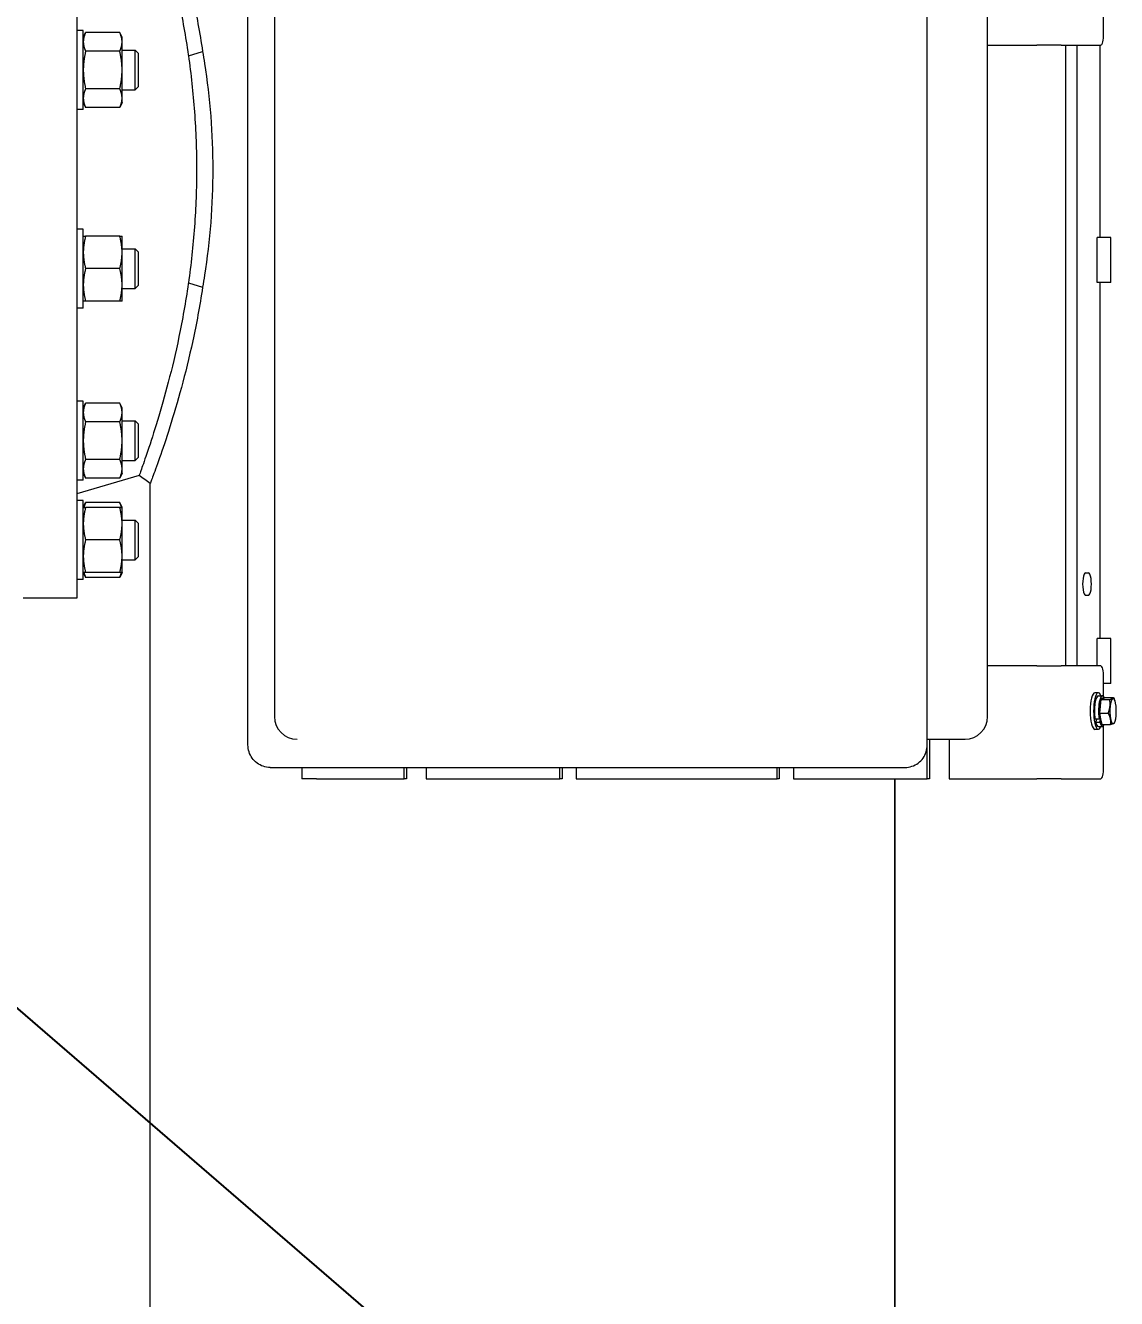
# Model space of a CAD drawing. Header units: inches. Extents: x 17 to 469, y 7 to 301.
# Drawn here: x 341.92 to 366.1, y 81.76 to 109.96 of the extents above; entities that cross this region are included whole.
import ezdxf

# ---------------------------------------------------------------- set-up
doc = ezdxf.new("R2010")
doc.units = ezdxf.units.IN
doc.header["$LTSCALE"] = 14
doc.header["$MEASUREMENT"] = 0
for name, color, linetype, lineweight in [('Dimension (ANSI)', 7, 'Continuous', 25), ('Symbol (ANSI)', 7, 'Continuous', 25), ('Visible (ANSI)', 7, 'Continuous', 50)]:
    doc.layers.add(name, color=color, linetype=linetype, lineweight=lineweight)
doc.styles.add('MEMCOR Medium', font='arial.ttf')
doc.dimstyles.new('Default (ANSI)', dxfattribs={"dimscale": 14, "dimtxt": 0.15, "dimasz": 0.098425, "dimexe": 0.125, "dimexo": 0.0625, "dimgap": 0.031496, "dimtad": 0, "dimtih": 1, "dimtoh": 1, "dimdec": 4, "dimrnd": 1e-08, "dimzin": 3, "dimdsep": 46, "dimlunit": 5, "dimtxsty": 'MEMCOR Medium', "dimcen": 0.09, "dimdle": 0.393701, "dimclrd": 256, "dimclre": 256, "dimclrt": 256, "dimadec": 0, "dimazin": 1, "dimtfac": 0.8, "dimtofl": 0, "dimtmove": 0, "dimatfit": 3, "dimfxl": 1, "dimfrac": 1, "dimtolj": 1, "dimtzin": 4, "dimlwd": -1, "dimlwe": -1, "dimarcsym": 0})
doc.dimstyles.new('Default (ANSI)$7', dxfattribs={"dimscale": 14, "dimtxt": 0.15, "dimasz": 0.098425, "dimexe": 0.125, "dimexo": 0.0625, "dimgap": 0.031496, "dimtad": 0, "dimtih": 1, "dimtoh": 1, "dimdec": 4, "dimrnd": 1e-08, "dimzin": 3, "dimdsep": 46, "dimlunit": 5, "dimtxsty": 'MEMCOR Medium', "dimcen": 0.09, "dimdle": 0.393701, "dimclrd": 256, "dimclre": 256, "dimclrt": 256, "dimadec": 0, "dimazin": 1, "dimtfac": 0.8, "dimtofl": 0, "dimtmove": 0, "dimatfit": 3, "dimfxl": 1, "dimfrac": 1, "dimtolj": 1, "dimtzin": 4, "dimlwd": -1, "dimlwe": -1, "dimarcsym": 0})

# ---------------------------------------------------------------- blocks, each defined once
blk = doc.blocks.new('*D18')
at = {"layer": 'Defpoints', "color": 0, "transparency": 16777216}
for p in [(360.768, 145.532), (302.851, 55.808), (347.261, 55.808)]:
    blk.add_point(p, dxfattribs=at)
at = {"layer": 'Dimension (ANSI)', "transparency": 16777216}
for p, q in [((359.893, 145.532), (301.101, 145.532)), ((302.851, 144.154), (302.851, 107.84)), ((302.851, 57.186), (302.851, 93.5)), ((346.386, 55.808), (301.101, 55.808))]:
    blk.add_line(p, q, dxfattribs=at)
for points in [[(302.622, 144.154), (303.081, 144.154), (302.851, 145.532)], [(302.622, 57.186), (303.081, 57.186), (302.851, 55.808)]]:
    blk.add_solid(points, dxfattribs=at)
at = {"layer": 'Dimension (ANSI)', "transparency": 16777216, "char_height": 2.1, "attachment_point": 5, "style": 'MEMCOR Medium'}
for s, insert in [('\\A1; \\fArial|b0|i0;\\H2.1000;89{\\H0.8x;\\S3#4;} in', (302.851, 102.827)), ('\\A1;[2279.0 mm]{\\P\\fArial|b0|i0;\\H2.1000;SHIPPING HEIGHT\\P\\fArial|b0|i0;\\H2.1000;REF.}', (302.851, 95.657))]:
    blk.add_mtext(s, dxfattribs=dict(at, insert=insert))

msp = doc.modelspace()

# ---------------------------------------------------------------- linework, layer by layer
at = {"layer": 'Visible (ANSI)', "linetype": 'Continuous', "lineweight": 18}
for p, q in [((343.06246, 116.2769), (343.06246, 97.2769)), ((346.85236, 94.0269), (346.85236, 110.7769)), ((361.90596, 94.0269), (361.90596, 110.7769)), ((347.43888, 110.1519), (347.43888, 94.6519)), ((363.24325, 94.6519), (363.24325, 110.1519)), ((365.8153, 109.7769), (365.8153, 110.20213)), ((343.20309, 109.85186), (343.06246, 109.85186)), ((343.20309, 108.10186), (343.20309, 109.85186)), ((343.20309, 109.69586), (343.25495, 109.80709)), ((344.01022, 109.80709), (343.25495, 109.80709)), ((344.06209, 109.69586), (344.01022, 109.80709)), ((344.06209, 109.59953), (344.06209, 109.69586)), ((344.06209, 108.97686), (344.06209, 109.59953)), ((363.24325, 109.5269), (364.3343, 109.5269)), ((364.87013, 109.5269), (364.3343, 109.5269)), ((364.87013, 109.5269), (365.75059, 109.5269)), ((364.97868, 95.7769), (364.97868, 109.5269)), ((365.22016, 109.5269), (365.22016, 95.7769)), ((365.7378, 105.2669), (365.7378, 109.5269)), ((344.01022, 109.39197), (343.25495, 109.39197)), ((344.06209, 109.41436), (344.35418, 109.41436)), ((344.35418, 108.53936), (344.35418, 109.41436)), ((344.42034, 109.34821), (344.35418, 109.41436)), ((344.42034, 109.34821), (344.42034, 108.60551)), ((345.53273, 109.29157), (345.84726, 109.38986)), ((344.06209, 108.35418), (344.06209, 108.97686)), ((344.42034, 108.60551), (344.35418, 108.53936)), ((344.01022, 108.56174), (343.25495, 108.56174)), ((344.06209, 108.53936), (344.35418, 108.53936)), ((344.06209, 108.25786), (344.06209, 108.35418)), ((343.20309, 108.10186), (343.06246, 108.10186)), ((343.20309, 108.25786), (343.25495, 108.14663)), ((344.01022, 108.14663), (343.25495, 108.14663)), ((344.06209, 108.25786), (344.01022, 108.14663)), ((343.20309, 105.45193), (343.06246, 105.45193)), ((343.20309, 103.70193), (343.20309, 105.45193)), ((344.01022, 105.29593), (343.25495, 105.29593)), ((344.06209, 104.93643), (344.06209, 105.29593)), ((365.97758, 105.2669), (365.67309, 105.2669)), ((365.67309, 104.2669), (365.67309, 105.2669)), ((365.97758, 104.2669), (365.97758, 105.2669)), ((344.06209, 105.01443), (344.35418, 105.01443)), ((344.06209, 104.21743), (344.06209, 104.93643)), ((344.35418, 104.13943), (344.35418, 105.01443)), ((344.42034, 104.94828), (344.35418, 105.01443)), ((344.42034, 104.94828), (344.42034, 104.20558)), ((344.01022, 104.57693), (343.25495, 104.57693)), ((344.06209, 103.85793), (344.06209, 104.21743)), ((344.06209, 104.13943), (344.35418, 104.13943)), ((344.42034, 104.20558), (344.35418, 104.13943)), ((345.53273, 104.26222), (345.84726, 104.16393)), ((365.97758, 104.2669), (365.67309, 104.2669)), ((365.7378, 96.3869), (365.7378, 104.2669)), ((344.01022, 103.85793), (343.25495, 103.85793)), ((343.20309, 103.70193), (343.06246, 103.70193)), ((343.20309, 101.64149), (343.06246, 101.64149)), ((343.20309, 99.89149), (343.20309, 101.64149)), ((343.20309, 101.48549), (343.25495, 101.59672)), ((344.01022, 101.59672), (343.25495, 101.59672)), ((344.06209, 101.48549), (344.01022, 101.59672)), ((344.06209, 101.38916), (344.06209, 101.48549)), ((344.06209, 100.76649), (344.06209, 101.38916)), ((344.01022, 101.1816), (343.25495, 101.1816)), ((344.06209, 101.20399), (344.35418, 101.20399)), ((344.35418, 100.32899), (344.35418, 101.20399)), ((344.42034, 101.13784), (344.35418, 101.20399)), ((344.42034, 101.13784), (344.42034, 100.39514)), ((344.06209, 100.14382), (344.06209, 100.76649)), ((344.01022, 100.35137), (343.25495, 100.35137)), ((344.06209, 100.32899), (344.35418, 100.32899)), ((344.06209, 100.04749), (344.06209, 100.14382)), ((344.42034, 100.39514), (344.35418, 100.32899)), ((344.4408, 99.99538), (343.06246, 99.5869)), ((343.20309, 99.89149), (343.06246, 99.89149)), ((343.20309, 100.04749), (343.25495, 99.93626)), ((344.01022, 99.93626), (343.25495, 99.93626)), ((344.06209, 100.04749), (344.01022, 99.93626)), ((344.68746, 80.26722), (344.68746, 99.81831)), ((343.20309, 99.44153), (343.06246, 99.44153)), ((343.20309, 97.69153), (343.20309, 99.44153)), ((343.20309, 99.28553), (343.25495, 99.39676)), ((344.01022, 99.39676), (343.25495, 99.39676)), ((344.01022, 99.28553), (343.25495, 99.28553)), ((344.06209, 99.28553), (344.01022, 99.39676)), ((344.06209, 98.92603), (344.06209, 99.28553)), ((344.06209, 99.00403), (344.35418, 99.00403)), ((344.35418, 98.12903), (344.35418, 99.00403)), ((344.42034, 98.93788), (344.35418, 99.00403)), ((344.06209, 98.20703), (344.06209, 98.92603)), ((344.42034, 98.93788), (344.42034, 98.19518)), ((344.01022, 98.56653), (343.25495, 98.56653)), ((344.06209, 97.84753), (344.06209, 98.20703)), ((344.42034, 98.19518), (344.35418, 98.12903)), ((344.06209, 98.12903), (344.35418, 98.12903)), ((343.20309, 97.69153), (343.06246, 97.69153)), ((343.20309, 97.84753), (343.25495, 97.7363)), ((344.01022, 97.84753), (343.25495, 97.84753)), ((344.01022, 97.7363), (343.25495, 97.7363)), ((344.06209, 97.84753), (344.01022, 97.7363)), ((365.41427, 97.8394), (365.47898, 97.8394)), ((365.47898, 97.3394), (365.41427, 97.3394)), ((343.06246, 97.2769), (341.87246, 97.2769)), ((365.97758, 96.3869), (365.67309, 96.3869)), ((365.67309, 95.7769), (365.67309, 96.3869)), ((365.97758, 95.3869), (365.97758, 96.3869)), ((364.3343, 95.7769), (363.24325, 95.7769)), ((364.3343, 95.7769), (364.87013, 95.7769)), ((365.75059, 95.7769), (364.87013, 95.7769)), ((365.8153, 95.10166), (365.8153, 95.5269)), ((365.97758, 95.3869), (365.8153, 95.3869)), ((365.69846, 95.1829), (365.62118, 95.1829)), ((365.69846, 95.1169), (365.78926, 95.1169)), ((365.76184, 95.033), (365.80344, 95.05524)), ((365.8084, 95.0579), (365.78926, 95.0579)), ((365.80344, 95.05524), (365.84503, 95.07748)), ((365.84503, 95.07748), (366.03136, 95.07748)), ((366.05773, 95.0258), (366.0456, 95.05036)), ((365.73022, 94.73241), (365.74603, 94.88271)), ((365.74603, 94.88271), (365.76184, 95.033)), ((365.76184, 95.033), (365.94817, 95.033)), ((365.6222, 94.60723), (365.713, 94.60723)), ((365.66182, 94.60723), (365.63714, 94.53304)), ((365.63714, 94.53304), (365.72793, 94.53304)), ((365.72519, 94.64389), (365.713, 94.60723)), ((365.71939, 94.62645), (365.72783, 94.62645)), ((365.72793, 94.53304), (365.74013, 94.56969)), ((365.73022, 94.73241), (365.91655, 94.73241)), ((365.756, 94.60436), (365.73022, 94.73241)), ((365.78179, 94.47631), (365.756, 94.60436)), ((366.05773, 94.52799), (366.05003, 94.5124)), ((365.69846, 94.3709), (365.62118, 94.3709)), ((365.69846, 94.4369), (365.78926, 94.4369)), ((365.78179, 94.47631), (365.96811, 94.47631)), ((365.8153, 93.5269), (365.8153, 94.45213)), ((361.90596, 94.1519), (362.74325, 94.1519)), ((361.90659, 93.2769), (361.90659, 94.1519)), ((361.95512, 94.1519), (361.95512, 93.2769)), ((362.38955, 94.1519), (362.38955, 93.2769)), ((347.34385, 93.5269), (361.34977, 93.5269)), ((348.04646, 93.5269), (348.04646, 93.2769)), ((350.31548, 93.2769), (350.31548, 93.5269)), ((350.36401, 93.5269), (350.36401, 93.2769)), ((350.79844, 93.5269), (350.79844, 93.2769)), ((353.76625, 93.2769), (353.76625, 93.5269)), ((353.81478, 93.5269), (353.81478, 93.2769)), ((354.12847, 93.5269), (354.12847, 93.2769)), ((358.57656, 93.2769), (358.57656, 93.5269)), ((358.62509, 93.5269), (358.62509, 93.2769)), ((358.93878, 93.5269), (358.93878, 93.2769)), ((361.34977, 93.5269), (361.41447, 93.5269)), ((348.37073, 93.2769), (348.04646, 93.2769)), ((348.37073, 93.2769), (350.31548, 93.2769)), ((350.36401, 93.2769), (350.31548, 93.2769)), ((350.79844, 93.2769), (353.76625, 93.2769)), ((353.81478, 93.2769), (353.76625, 93.2769)), ((354.12847, 93.2769), (358.57656, 93.2769)), ((358.62509, 93.2769), (358.57656, 93.2769)), ((358.93878, 93.2769), (361.90659, 93.2769)), ((361.18634, 93.2769), (361.18634, 64.2769)), ((361.18634, 64.2769), (361.18634, 93.2769)), ((361.18921, 93.2769), (361.18921, 64.2769)), ((361.18922, 64.2769), (361.18922, 93.2769)), ((361.95512, 93.2769), (361.90659, 93.2769)), ((362.38955, 93.2769), (364.3343, 93.2769)), ((364.87013, 93.2769), (364.3343, 93.2769)), ((364.87013, 93.2769), (365.75059, 93.2769))]:
    msp.add_line(p, q, dxfattribs=at)
for centre, start, end in [((347.93888, 94.6519), 180, 270), ((362.74325, 94.6519), 270, 0)]:
    msp.add_arc(centre, 0.5, start, end, dxfattribs=at)
for centre, major_axis, start_param, end_param in [((365.75059, 109.7769), (0, -0.25), 0, 1.57079633), ((365.41427, 97.5894), (0, -0.25), 3.14159265, 6.28318531), ((365.47898, 97.5894), (0, 0.25), 3.14159265, 6.28318531), ((365.75059, 95.5269), (0, 0.25), 4.71238898, 6.28318531), ((365.62118, 94.7769), (0, 0.406), 0, 3.14159265), ((365.69846, 94.7769), (0, 0.406), 5.70496827, 10.002995), ((365.69846, 94.7769), (0, 0.34), 0, 2.09324108), ((365.78926, 94.7769), (0, 0.34), 5.75884083, 8.37642639), ((365.78926, 94.7769), (0, -0.281), 3.14159265, 6.11437925), ((366.02398, 94.7769), (0, 0.281), 0.13752536, 1.18472291), ((366.02398, 94.7769), (0, 0.281), 5.37351312, 6.42071067), ((366.02398, 94.7769), (0, -0.281), 4.32631557, 5.37351312), ((366.02398, 94.7769), (0, 0.281), 4.32631557, 5.37351312), ((365.69846, 94.7769), (0, -0.34), 5.5121925, 6.28318531), ((365.78926, 94.7769), (0, -0.34), 5.5121925, 6.76945425), ((366.02398, 94.7769), (0, -0.281), 5.37351312, 6.42071067), ((366.02398, 94.7769), (0, -0.281), 0.13752536, 1.18472291), ((365.75059, 93.5269), (0, -0.25), 0, 1.57079633)]:
    msp.add_ellipse(centre, major_axis=major_axis, ratio=0.25881905, start_param=start_param, end_param=end_param, dxfattribs=at)
for points, knots in [([(344.68746, 113.73548), (344.68746, 113.73548), (344.69174, 113.7241), (344.7092, 113.67731), (344.72239, 113.64191), (344.77488, 113.49943), (344.82738, 113.35559), (344.95813, 112.9804), (345.0364, 112.7487), (345.20339, 112.21933), (345.29195, 111.92162), (345.46094, 111.29853), (345.54753, 110.95182), (345.70933, 110.205), (345.78449, 109.80543), (345.84726, 109.38986)], [26.17033552, 26.17033552, 26.17033552, 26.17033552, 27.81775164, 27.81775164, 29.46516776, 29.46516776, 32.75999999, 32.75999999, 36.05483223, 36.05483223, 39.34966447, 39.34966447, 42.59741611, 42.59741611, 45.81402871, 45.81402871, 45.81402871, 45.81402871]), ([(344.4408, 113.55841), (344.4408, 113.55841), (344.4448, 113.54736), (344.46115, 113.50195), (344.4735, 113.46758), (344.52266, 113.32918), (344.57185, 113.18942), (344.6944, 112.82457), (344.76777, 112.59917), (344.92432, 112.0839), (345.00735, 111.79399), (345.16582, 111.18676), (345.24702, 110.84869), (345.39941, 110.11683), (345.47046, 109.72304), (345.53064, 109.30617), (345.53169, 109.29887), (345.53273, 109.29157)], [25.51246656, 25.51246656, 25.51246656, 25.51246656, 27.11783882, 27.11783882, 28.72321109, 28.72321109, 31.93395562, 31.93395562, 35.14470015, 35.14470015, 38.35544468, 38.35544468, 41.52219531, 41.52219531, 44.68894594, 44.68894594, 44.74534125, 44.74534125, 44.74534125, 44.74534125]), ([(345.53273, 109.29157), (345.59038, 108.88872), (345.63642, 108.47028), (345.69839, 107.6222), (345.71371, 107.19248), (345.71371, 106.36131), (345.69839, 105.93159), (345.63642, 105.08351), (345.59038, 104.66507), (345.53273, 104.26222)], [44.74534125, 44.74534125, 44.74534125, 44.74534125, 47.85569656, 47.85569656, 51.02244719, 51.02244719, 54.18919782, 54.18919782, 57.29955313, 57.29955313, 57.29955313, 57.29955313]), ([(345.84726, 109.38986), (345.86232, 109.30141), (345.87681, 109.21202), (345.94872, 108.7429), (345.995, 108.34917), (346.05638, 107.55831), (346.07143, 107.16118), (346.07143, 106.39261), (346.05638, 105.99548), (345.995, 105.20462), (345.94872, 104.81089), (345.87681, 104.34177), (345.86232, 104.25238), (345.84726, 104.16393)], [-18.26647012, -18.26647012, -18.26647012, -18.26647012, -17.56953776, -17.56953776, -14.64128146, -14.64128146, -11.71302517, -11.71302517, -8.78476888, -8.78476888, -5.85651259, -5.85651259, -5.15958023, -5.15958023, -5.15958023, -5.15958023]), ([(345.53273, 104.26222), (345.53169, 104.25492), (345.53064, 104.24762), (345.47046, 103.83075), (345.39941, 103.43696), (345.24702, 102.7051), (345.16582, 102.36703), (345.00735, 101.7598), (344.92432, 101.46989), (344.76777, 100.95462), (344.6944, 100.72922), (344.57185, 100.36437), (344.52266, 100.22461), (344.4735, 100.08621), (344.46115, 100.05184), (344.4448, 100.00643), (344.4408, 99.99538), (344.4408, 99.99538)], [57.29955313, 57.29955313, 57.29955313, 57.29955313, 57.35594844, 57.35594844, 60.52269907, 60.52269907, 63.6894497, 63.6894497, 66.90019423, 66.90019423, 70.11093876, 70.11093876, 73.32168329, 73.32168329, 74.92705556, 74.92705556, 76.53242782, 76.53242782, 76.53242782, 76.53242782]), ([(345.84726, 104.16393), (345.78449, 103.74836), (345.70933, 103.34879), (345.54753, 102.60197), (345.46094, 102.25526), (345.29195, 101.63217), (345.20339, 101.33446), (345.0364, 100.80509), (344.95813, 100.57339), (344.82738, 100.1982), (344.77488, 100.05436), (344.72239, 99.91188), (344.7092, 99.87648), (344.69174, 99.82969), (344.68746, 99.81831), (344.68746, 99.81831)], [58.86731338, 58.86731338, 58.86731338, 58.86731338, 62.08392598, 62.08392598, 65.33167762, 65.33167762, 68.62650986, 68.62650986, 71.92134209, 71.92134209, 75.21617433, 75.21617433, 76.86359045, 76.86359045, 78.51100657, 78.51100657, 78.51100657, 78.51100657]), ([(347.34385, 93.5269), (347.29187, 93.5269), (347.23991, 93.53537), (347.14122, 93.56829), (347.09454, 93.59279), (347.01125, 93.65501), (346.97467, 93.69272), (346.91492, 93.77727), (346.89174, 93.82409), (346.86055, 93.92235), (346.85253, 93.97379), (346.85237, 94.02581), (346.85236, 94.02635), (346.85236, 94.0269)], [1.57079633, 1.57079633, 1.57079633, 1.57079633, 1.88246695, 1.88246695, 2.19579323, 2.19579323, 2.5099525, 2.5099525, 2.82411176, 2.82411176, 3.13827103, 3.13827103, 3.14159265, 3.14159265, 3.14159265, 3.14159265]), ([(361.41447, 93.5269), (361.46645, 93.5269), (361.51841, 93.53537), (361.6171, 93.56829), (361.66378, 93.59279), (361.74707, 93.65501), (361.78365, 93.69272), (361.8434, 93.77727), (361.86658, 93.82409), (361.89777, 93.92235), (361.90579, 93.97379), (361.90596, 94.02581), (361.90596, 94.02635), (361.90596, 94.0269)], [4.71238898, 4.71238898, 4.71238898, 4.71238898, 5.02405961, 5.02405961, 5.33738589, 5.33738589, 5.65154515, 5.65154515, 5.96570442, 5.96570442, 6.27986368, 6.27986368, 6.28318531, 6.28318531, 6.28318531, 6.28318531])]:
    msp.add_open_spline(points, degree=3, knots=knots, dxfattribs=at)
for points, weights in [([(343.25495, 109.80709), (343.20309, 109.69586), (343.20309, 109.59953)], [1, 1.0379548493, 1]), ([(344.06209, 109.59953), (344.06209, 109.69586), (344.01022, 109.80709)], [1, 1.0379548493, 1]), ([(343.20309, 109.59953), (343.20309, 109.5032), (343.25495, 109.39197)], [1, 1.0379548493, 1]), ([(344.01022, 109.39197), (344.06209, 109.5032), (344.06209, 109.59953)], [1, 1.0379548493, 1]), ([(343.25495, 109.39197), (343.20309, 109.16951), (343.20309, 108.97686)], [1, 1.0379548493, 1]), ([(344.06209, 108.97686), (344.06209, 109.16951), (344.01022, 109.39197)], [1, 1.0379548493, 1]), ([(343.20309, 108.97686), (343.20309, 108.7842), (343.25495, 108.56174)], [1, 1.0379548493, 1]), ([(344.01022, 108.56174), (344.06209, 108.7842), (344.06209, 108.97686)], [1, 1.0379548493, 1]), ([(343.25495, 108.56174), (343.20309, 108.45051), (343.20309, 108.35418)], [1, 1.0379548493, 1]), ([(343.20309, 108.35418), (343.20309, 108.25786), (343.25495, 108.14663)], [1, 1.0379548493, 1]), ([(344.06209, 108.35418), (344.06209, 108.45051), (344.01022, 108.56174)], [1, 1.0379548493, 1]), ([(344.01022, 108.14663), (344.06209, 108.25786), (344.06209, 108.35418)], [1, 1.0379548493, 1]), ([(343.20309, 105.29593), (343.20309, 105.29593), (343.25495, 105.29593)], [1, 1.0379548493, 1]), ([(343.25495, 105.29593), (343.20309, 105.10328), (343.20309, 104.93643)], [1, 1.0379548493, 1]), ([(344.06209, 104.93643), (344.06209, 105.10328), (344.01022, 105.29593)], [1, 1.0379548493, 1]), ([(344.01022, 105.29593), (344.06209, 105.29593), (344.06209, 105.29593)], [1, 1.0379548493, 1]), ([(343.20309, 104.93643), (343.20309, 104.76959), (343.25495, 104.57693)], [1, 1.0379548493, 1]), ([(344.01022, 104.57693), (344.06209, 104.76959), (344.06209, 104.93643)], [1, 1.0379548493, 1]), ([(343.25495, 104.57693), (343.20309, 104.38428), (343.20309, 104.21743)], [1, 1.0379548493, 1]), ([(344.06209, 104.21743), (344.06209, 104.38428), (344.01022, 104.57693)], [1, 1.0379548493, 1]), ([(343.20309, 104.21743), (343.20309, 104.05059), (343.25495, 103.85793)], [1, 1.0379548493, 1]), ([(344.01022, 103.85793), (344.06209, 104.05059), (344.06209, 104.21743)], [1, 1.0379548493, 1]), ([(343.25495, 103.85793), (343.20309, 103.85793), (343.20309, 103.85793)], [1, 1.0379548493, 1]), ([(344.06209, 103.85793), (344.06209, 103.85793), (344.01022, 103.85793)], [1, 1.0379548493, 1]), ([(343.25495, 101.59672), (343.20309, 101.48549), (343.20309, 101.38916)], [1, 1.0379548493, 1]), ([(344.06209, 101.38916), (344.06209, 101.48549), (344.01022, 101.59672)], [1, 1.0379548493, 1]), ([(343.20309, 101.38916), (343.20309, 101.29283), (343.25495, 101.1816)], [1, 1.0379548493, 1]), ([(344.01022, 101.1816), (344.06209, 101.29283), (344.06209, 101.38916)], [1, 1.0379548493, 1]), ([(343.25495, 101.1816), (343.20309, 100.95914), (343.20309, 100.76649)], [1, 1.0379548493, 1]), ([(344.06209, 100.76649), (344.06209, 100.95914), (344.01022, 101.1816)], [1, 1.0379548493, 1]), ([(343.20309, 100.76649), (343.20309, 100.57383), (343.25495, 100.35137)], [1, 1.0379548493, 1]), ([(344.01022, 100.35137), (344.06209, 100.57383), (344.06209, 100.76649)], [1, 1.0379548493, 1]), ([(343.25495, 100.35137), (343.20309, 100.24014), (343.20309, 100.14382)], [1, 1.0379548493, 1]), ([(343.20309, 100.14382), (343.20309, 100.04749), (343.25495, 99.93626)], [1, 1.0379548493, 1]), ([(344.06209, 100.14382), (344.06209, 100.24014), (344.01022, 100.35137)], [1, 1.0379548493, 1]), ([(344.01022, 99.93626), (344.06209, 100.04749), (344.06209, 100.14382)], [1, 1.0379548493, 1]), ([(343.20309, 99.28553), (343.20309, 99.28553), (343.25495, 99.28553)], [1, 1.0379548493, 1]), ([(343.25495, 99.28553), (343.20309, 99.09287), (343.20309, 98.92603)], [1, 1.0379548493, 1]), ([(343.25495, 99.39676), (343.22761, 99.33811), (343.21491, 99.28553)], [1, 1.01965956375, 1.01895290532]), ([(344.05026, 99.28553), (344.03757, 99.33811), (344.01022, 99.39676)], [1.01895290532, 1.01965956375, 1]), ([(344.06209, 98.92603), (344.06209, 99.09287), (344.01022, 99.28553)], [1, 1.0379548493, 1]), ([(344.01022, 99.28553), (344.06209, 99.28553), (344.06209, 99.28553)], [1, 1.0379548493, 1]), ([(343.20309, 98.92603), (343.20309, 98.75918), (343.25495, 98.56653)], [1, 1.0379548493, 1]), ([(344.01022, 98.56653), (344.06209, 98.75918), (344.06209, 98.92603)], [1, 1.0379548493, 1]), ([(343.25495, 98.56653), (343.20309, 98.37387), (343.20309, 98.20703)], [1, 1.0379548493, 1]), ([(344.06209, 98.20703), (344.06209, 98.37387), (344.01022, 98.56653)], [1, 1.0379548493, 1]), ([(343.20309, 98.20703), (343.20309, 98.04018), (343.25495, 97.84753)], [1, 1.0379548493, 1]), ([(344.01022, 97.84753), (344.06209, 98.04018), (344.06209, 98.20703)], [1, 1.0379548493, 1]), ([(343.25495, 97.84753), (343.20309, 97.84753), (343.20309, 97.84753)], [1, 1.0379548493, 1]), ([(343.21491, 97.84753), (343.22761, 97.79494), (343.25495, 97.7363)], [1.01895290532, 1.01965956375, 1]), ([(344.06209, 97.84753), (344.06209, 97.84753), (344.01022, 97.84753)], [1, 1.0379548493, 1]), ([(344.01022, 97.7363), (344.03757, 97.79494), (344.05026, 97.84753)], [1, 1.01965956375, 1.01895290532]), ([(365.94817, 95.033), (365.99471, 95.04492), (366.01401, 95.05524)], [1, 1.0379548493, 1]), ([(366.01401, 95.05524), (366.03331, 95.06556), (366.03136, 95.07748)], [1, 1.0379548493, 1]), ([(366.03136, 95.07748), (366.03907, 95.06358), (366.0456, 95.05036)], [1, 1.00746159334, 1.01198941795]), ([(365.91655, 94.73241), (365.94927, 94.81295), (365.9566, 94.88271)], [1, 1.0379548493, 1]), ([(365.9566, 94.88271), (365.96394, 94.95246), (365.94817, 95.033)], [1, 1.0379548493, 1]), ([(365.96658, 94.60436), (365.95461, 94.66379), (365.91655, 94.73241)], [1, 1.0379548493, 1]), ([(365.96811, 94.47631), (365.97854, 94.54493), (365.96658, 94.60436)], [1, 1.0379548493, 1]), ([(366.03395, 94.49855), (366.01465, 94.48823), (365.96811, 94.47631)], [1, 1.0379548493, 1]), ([(366.05003, 94.5124), (366.04651, 94.50526), (366.03395, 94.49855)], [1.01744879748, 1.0243634628, 1])]:
    msp.add_rational_spline(points, weights, degree=2, dxfattribs=at)
msp.add_open_spline([(344.68746, 99.81831), (344.60524, 99.87733), (344.52302, 99.93636), (344.4408, 99.99538)], degree=3, dxfattribs=at)

# ---------------------------------------------------------------- dimensions: what is measured, and where the dimension line sits
at = {"layer": 'Dimension (ANSI)'}
dim = msp.add_linear_dim(base=(302.85138, 55.8079), p1=(360.76778, 145.5319), p2=(347.26083, 55.8079), angle=90, text=' \\fArial|b0|i0;\\H2.1000;<> in\\X[2279.0 mm]{\\P\\fArial|b0|i0;\\H2.1000;SHIPPING HEIGHT\\P\\fArial|b0|i0;\\H2.1000;REF.}', dimstyle='Default (ANSI)', override={"dimgap": 0.031496, "dimdec": 4, "dimpost": '', "dimtol": 0, "dimlim": 0, "dimtp": 0, "dimtm": 0, "dimtdec": 2, "dimatfit": 1}, dxfattribs=at)
dim.commit()
dim.dimension.update_dxf_attribs({"geometry": '*D18', "text_midpoint": (302.85138, 100.6699), "dimtype": 160})

# ---------------------------------------------------------------- leaders
at = {"layer": 'Symbol (ANSI)', "annotation_type": 0, "has_hookline": 1, "hookline_direction": 1, "text_width": 19.33404}
msp.add_leader([(354.65812, 77.05138), (337.63815, 91.7302), (336.2602, 91.7302)], dimstyle='Default (ANSI)$7', override={"dimtad": 0}, dxfattribs=at)

doc.saveas('drawing.dxf')
